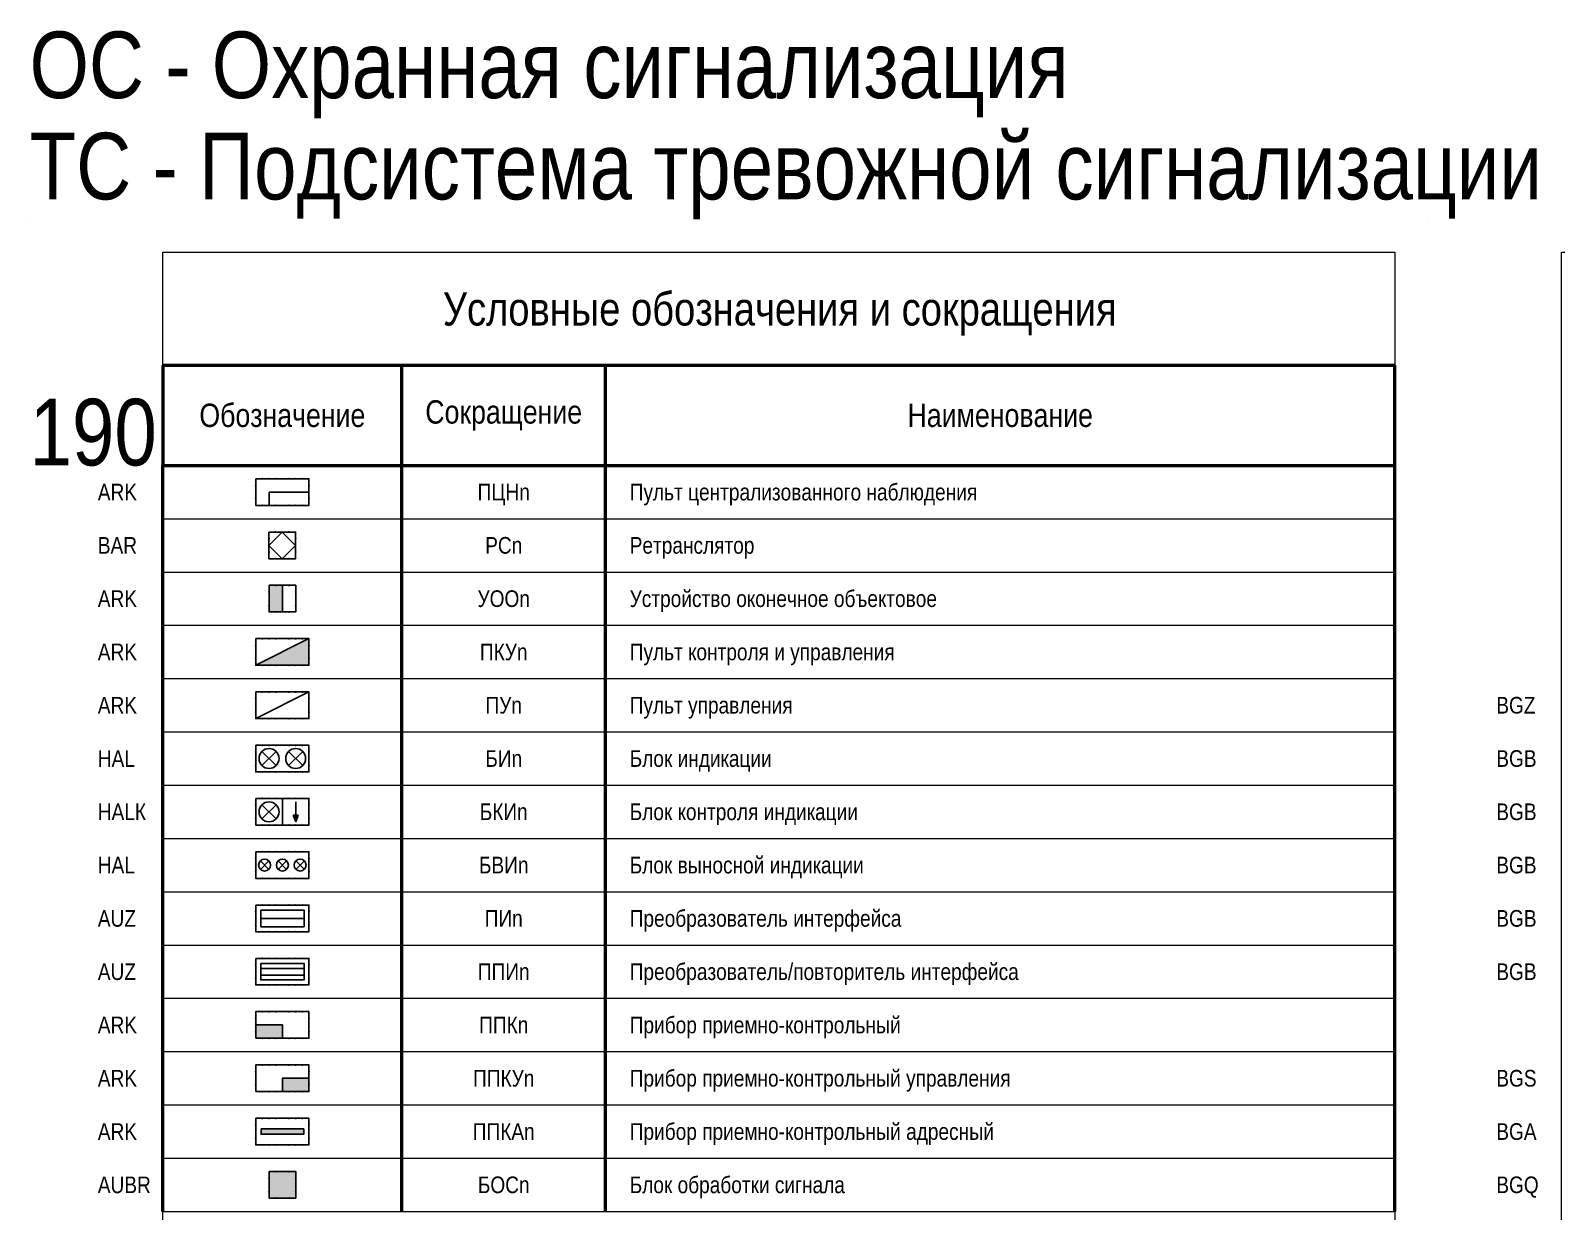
# Model space of a CAD drawing. Header units: millimetres. Extents: x -21000 to 351902, y -261781 to 19312.
# Drawn here: x 147011 to 169926, y -14900 to 2829 of the extents above; entities that cross this region are included whole.
import ezdxf
from ezdxf.enums import TextEntityAlignment as Align

# ---------------------------------------------------------------- set-up
doc = ezdxf.new("R2010")
doc.units = ezdxf.units.MM
doc.header["$MEASUREMENT"] = 0
doc.set_wipeout_variables(frame=1)
doc.linetypes.add('КАБЧЭ', pattern=[15, 12, -3])
for name, color, linetype in [('_АТ-Имя', 7, 'Continuous'), ('_АТ-Спецификация', 7, 'Continuous'), ('_БЛ-Заливка', 7, 'Continuous'), ('_БЛ-Маска', 250, 'Continuous'), ('_БЛ-Рамки', 7, 'Continuous'), ('_ОС', 190, 'Continuous')]:
    doc.layers.add(name, color=color, linetype=linetype)
doc.layers.add('_АТ-Примечания', color=250, linetype='Continuous', plot=False)
doc.layers.add('NOPRINT', color=50, linetype='Continuous', plot=False)
doc.layers.add('_БЛ-Таблицы рамки', color=7, linetype='Continuous', lineweight=0)
doc.styles.add('Arial_Narrow_shtamp', font='ARIALN.TTF')
doc.styles.add('ArialN-2.5', font='ARIALN.TTF', dxfattribs={"height": 2.5})
doc.styles.add('ArialN-250', font='ARIALN.TTF', dxfattribs={"height": 250})
doc.styles.add('ArialN-3.5', font='ARIALN.TTF', dxfattribs={"height": 3.5})
doc.styles.add('ArialN-5', font='ARIALN.TTF', dxfattribs={"height": 5})
doc.styles.add('AT-Шрифт', font='ARIALN.TTF', dxfattribs={"height": 250})

# ---------------------------------------------------------------- blocks, each defined once
blk = doc.blocks.new('*U5')
at = {"layer": '_БЛ-Таблицы рамки', "lineweight": 50}
for points in [[(0, -8), (0, 0)], [(35.87, -8), (35.87, 0)], [(66.47, -8), (66.47, 0)], [(185, -8), (185, 0)]]:
    blk.add_lwpolyline(points, dxfattribs=at)
at = {"layer": '_БЛ-Таблицы рамки', "lineweight": 0}
for points in [[(0, -8), (35.87, -8)], [(35.87, -8), (66.47, -8)], [(66.47, -8), (185, -8)]]:
    blk.add_lwpolyline(points, dxfattribs=at)
at = {"ltscale": 100, "style": 'ArialN-2.5'}
blk.add_attdef('СОКРАЩЕНИЕ_УГО', text='', height=2.5, dxfattribs=at).set_placement((51.17, -4), align=Align.MIDDLE_CENTER)
blk.add_attdef('НАИМЕНОВАНИЕ_УГО', text='', height=2.5, dxfattribs=at).set_placement((70.09, -4), align=Align.MIDDLE_LEFT)
blk = doc.blocks.new('*U2')
at = {"layer": 'NOPRINT', "lineweight": 0}
for points in [[(0, 297), (0, 297), (0, 297), (0, 297)], [(210, 297), (210, 297), (210, 297), (210, 297)], [(20, 292), (205, 292), (205, 5), (20, 5)], [(0, 0), (0, 0), (0, 0), (0, 0)], [(210, 0), (210, 0), (210, 0), (210, 0)]]:
    blk.add_lwpolyline(points, close=True, dxfattribs=at)
for points in [[(205, 60), (202, 60)], [(205, 20), (202, 20)]]:
    blk.add_lwpolyline(points, dxfattribs=at)
at = {"layer": 'NOPRINT', "lineweight": 0, "insert": (194.15, 7.61), "char_height": 2.5, "attachment_point": 5, "style": 'Arial_Narrow_shtamp'}
blk.add_mtext_dynamic_manual_height_columns('Формат А4', width=23.585, gutter_width=12.5, heights=[0], dxfattribs=at)
at = {"layer": 'NOPRINT', "color": 1, "lineweight": 0, "style": 'Arial_Narrow_shtamp'}
blk.add_attdef('N_LISTA', text='', height=2, dxfattribs=at).set_placement((90.17, 7.42), align=Align.MIDDLE_LEFT)
blk = doc.blocks.new('УГО_Заголовок')
at = {"layer": '_БЛ-Таблицы рамки', "lineweight": 50}
for points in [[(185, -17), (0, -17)], [(0, -17), (0, -32)], [(35.87, -32), (35.87, -17)], [(66.47, -32), (66.47, -17)], [(185, -32), (185, -17)], [(0, -32), (185, -32)]]:
    blk.add_lwpolyline(points, dxfattribs=at)
at = {"lineweight": 0, "char_height": 3.5, "attachment_point": 5, "style": 'ArialN-3.5'}
for s, insert, width in [('Обозначение', (17.93, -24.5), 35.866), ('Сокращение', (51.17, -24.5), 30.5993), ('Наименование', (125.73, -24.5), 118.5347)]:
    blk.add_mtext(s, dxfattribs=dict(at, insert=insert, width=width))
at = {"lineweight": -2, "style": 'ArialN-5', "flags": 8}
blk.add_attdef('УОИС_ЗАГОЛОВОК', text='', height=5, dxfattribs=at).set_placement((92.62, -9.5), align=Align.MIDDLE_CENTER)
blk = doc.blocks.new('ПЦНос')
blk.add_wipeout([(0, 4), (8, 4), (8, 0), (0, 0)]).dxf.layer = '_БЛ-Маска'
at = {"color": 0, "linetype": 'ByBlock', "lineweight": -2, "ltscale": 100}
for p, q in [((2, 0), (2, 2)), ((2, 2), (8, 2))]:
    blk.add_line(p, q, dxfattribs=at)
at = {"ltscale": 100}
blk.add_lwpolyline([(0, 4), (8, 4), (8, 0), (0, 0)], close=True, dxfattribs=at)
at = {"color": 0, "linetype": 'ByBlock', "lineweight": -2, "ltscale": 100}
for p in [(0, 3), (1, 4), (2, 4), (3, 4), (5, 4), (6, 4), (7, 4), (8, 3), (0, 1), (8, 1), (1, 0), (2, 0), (3, 0), (5, 0), (6, 0), (7, 0)]:
    blk.add_point(p, dxfattribs=at)
at = {"layer": '_АТ-Имя', "ltscale": 100, "style": 'AT-Шрифт'}
blk.add_attdef('NUMBER', text='', height=2, dxfattribs=at).set_placement((0, 4), align=Align.BOTTOM_LEFT)
at = {"layer": '_АТ-Примечания', "ltscale": 100, "style": 'AT-Шрифт', "flags": 1}
for tag, p in [('ABBREVIATION', (0, 0.5)), ('COMMENT1', (0, 0.04)), ('COMMENT2', (0, -0.42)), ('COMMENT3', (0, -0.88))]:
    blk.add_attdef(tag, p, '', height=0.25, dxfattribs=at)
at = {"layer": '_АТ-Спецификация', "ltscale": 100, "style": 'AT-Шрифт', "flags": 1}
for tag, p in [('CODE', (0, 2.5)), ('NUM', (0, 4)), ('DESCRIPTION', (0, 3.5)), ('NAME', (0, 3)), ('MADEBY', (0, 2)), ('POSITION', (0, 1.5)), ('POSITION2', (0, 1))]:
    blk.add_attdef(tag, p, '', height=0.25, dxfattribs=at)
blk = doc.blocks.new('РСос')
blk.add_wipeout([(-2, 4), (2, 4), (2, 0), (-2, 0)]).dxf.layer = '_БЛ-Маска'
blk.add_lwpolyline([(-2, 4), (2, 4), (2, 0), (-2, 0)], close=True)
at = {"linetype": 'КАБЧЭ', "ltscale": 100000}
blk.add_lwpolyline([(-2, 2), (0, 0), (2, 2), (0, 4)], close=True, dxfattribs=at)
at = {"ltscale": 100}
for p in [(-2, 3), (-1, 4), (1, 4), (2, 3), (-2, 1), (-1, 0), (1, 0), (2, 1)]:
    blk.add_point(p, dxfattribs=at)
at = {"layer": '_АТ-Имя', "ltscale": 100, "style": 'AT-Шрифт'}
blk.add_attdef('NUMBER', text='', height=2, dxfattribs=at).set_placement((0, 4), align=Align.BOTTOM_CENTER)
at = {"layer": '_АТ-Примечания', "ltscale": 100, "style": 'AT-Шрифт', "flags": 1}
for tag, p in [('ABBREVIATION', (-2, 0.5)), ('COMMENT1', (-2, 0.04)), ('COMMENT2', (-2, -0.42)), ('COMMENT3', (-2, -0.88))]:
    blk.add_attdef(tag, p, '', height=0.25, dxfattribs=at)
at = {"layer": '_АТ-Спецификация', "ltscale": 100, "style": 'AT-Шрифт', "flags": 1}
for tag, p in [('CODE', (-2, 2.5)), ('NUM', (-2, 4)), ('DESCRIPTION', (-2, 3.5)), ('NAME', (-2, 3)), ('MADEBY', (-2, 2)), ('POSITION', (-2, 1.5)), ('POSITION2', (-2, 1))]:
    blk.add_attdef(tag, p, '', height=0.25, dxfattribs=at)
blk = doc.blocks.new('УООос')
blk.add_wipeout([(-2, 4), (2, 4), (2, 0), (-2, 0)]).dxf.layer = '_БЛ-Маска'
at = {"layer": '_БЛ-Заливка', "linetype": 'ByBlock', "lineweight": -2, "ltscale": 100}
blk.add_hatch(color=190, dxfattribs=at).paths.add_polyline_path([(0, 4), (-2, 4), (-2, 0), (0, 0)])
at = {"color": 0, "linetype": 'ByBlock', "lineweight": -2}
blk.add_line((0, 4), (0, 0), dxfattribs=at).dxf.unprotected_set("ltscale", 0)
blk.add_lwpolyline([(-2, 4), (2, 4), (2, 0), (-2, 0)], close=True)
at = {"color": 0, "linetype": 'ByBlock', "lineweight": -2, "ltscale": 100}
for p in [(-2, 3), (-1, 4), (1, 4), (2, 3), (-2, 1), (-1, 0), (1, 0), (2, 1)]:
    blk.add_point(p, dxfattribs=at)
at = {"layer": '_АТ-Имя', "ltscale": 100, "style": 'AT-Шрифт'}
blk.add_attdef('NUMBER', text='', height=2, dxfattribs=at).set_placement((0, 4), align=Align.BOTTOM_CENTER)
at = {"layer": '_АТ-Примечания', "ltscale": 100, "style": 'AT-Шрифт', "flags": 1}
for tag, p in [('ABBREVIATION', (-2, 0.5)), ('COMMENT1', (-2, 0.04)), ('COMMENT2', (-2, -0.42)), ('COMMENT3', (-2, -0.88))]:
    blk.add_attdef(tag, p, '', height=0.25, dxfattribs=at)
at = {"layer": '_АТ-Спецификация', "ltscale": 100, "style": 'AT-Шрифт', "flags": 1}
for tag, p in [('CODE', (-2, 2.5)), ('NUM', (-2, 4)), ('DESCRIPTION', (-2, 3.5)), ('NAME', (-2, 3)), ('MADEBY', (-2, 2)), ('POSITION', (-2, 1.5)), ('POSITION2', (-2, 1))]:
    blk.add_attdef(tag, p, '', height=0.25, dxfattribs=at)
blk = doc.blocks.new('ПКУос')
blk.add_wipeout([(0, 4), (8, 4), (8, 0), (0, 0)]).dxf.layer = '_БЛ-Маска'
at = {"layer": '_БЛ-Заливка', "linetype": 'ByBlock', "lineweight": -2, "ltscale": 100}
blk.add_hatch(color=190, dxfattribs=at).paths.add_polyline_path([(8, 4), (0, 0), (8, 0)])
at = {"ltscale": 100}
blk.add_lwpolyline([(0, 4), (8, 4), (8, 0), (0, 0)], close=True, dxfattribs=at)
at = {"color": 0, "linetype": 'ByBlock', "lineweight": -2, "ltscale": 100}
blk.add_lwpolyline([(0, 0), (8, 4)], dxfattribs=at)
for p in [(0, 3), (1, 4), (2, 4), (3, 4), (5, 4), (6, 4), (7, 4), (8, 3), (0, 1), (8, 1), (1, 0), (2, 0), (3, 0), (5, 0), (6, 0), (7, 0)]:
    blk.add_point(p, dxfattribs=at)
at = {"layer": '_АТ-Имя', "ltscale": 100, "style": 'AT-Шрифт'}
blk.add_attdef('NUMBER', text='', height=2, dxfattribs=at).set_placement((0, 4), align=Align.BOTTOM_LEFT)
at = {"layer": '_АТ-Примечания', "ltscale": 100, "style": 'AT-Шрифт', "flags": 1}
for tag, p in [('ABBREVIATION', (0, 0.5)), ('COMMENT1', (0, 0.04)), ('COMMENT2', (0, -0.42)), ('COMMENT3', (0, -0.88))]:
    blk.add_attdef(tag, p, '', height=0.25, dxfattribs=at)
at = {"layer": '_АТ-Спецификация', "ltscale": 100, "style": 'AT-Шрифт', "flags": 1}
for tag, p in [('CODE', (0, 2.5)), ('NUM', (0, 4)), ('DESCRIPTION', (0, 3.5)), ('NAME', (0, 3)), ('MADEBY', (0, 2)), ('POSITION', (0, 1.5)), ('POSITION2', (0, 1))]:
    blk.add_attdef(tag, p, '', height=0.25, dxfattribs=at)
blk = doc.blocks.new('ПУос')
blk.add_wipeout([(0, 4), (8, 4), (8, 0), (0, 0)]).dxf.layer = '_БЛ-Маска'
at = {"ltscale": 100}
blk.add_lwpolyline([(0, 4), (8, 4), (8, 0), (0, 0)], close=True, dxfattribs=at)
at = {"color": 0, "linetype": 'ByBlock', "lineweight": -2, "ltscale": 100}
blk.add_lwpolyline([(0, 0), (8, 4)], dxfattribs=at)
for p in [(0, 3), (1, 4), (2, 4), (3, 4), (5, 4), (6, 4), (7, 4), (8, 3), (0, 1), (8, 1), (1, 0), (2, 0), (3, 0), (5, 0), (6, 0), (7, 0)]:
    blk.add_point(p, dxfattribs=at)
at = {"layer": '_АТ-Имя', "ltscale": 100, "style": 'AT-Шрифт'}
blk.add_attdef('NUMBER', text='', height=2, dxfattribs=at).set_placement((0, 4), align=Align.BOTTOM_LEFT)
at = {"layer": '_АТ-Примечания', "ltscale": 100, "style": 'AT-Шрифт', "flags": 1}
for tag, p in [('ABBREVIATION', (0, 0.5)), ('COMMENT1', (0, 0.04)), ('COMMENT2', (0, -0.42)), ('COMMENT3', (0, -0.88))]:
    blk.add_attdef(tag, p, '', height=0.25, dxfattribs=at)
at = {"layer": '_АТ-Спецификация', "ltscale": 100, "style": 'AT-Шрифт', "flags": 1}
for tag, p in [('CODE', (0, 2.5)), ('NUM', (0, 4)), ('DESCRIPTION', (0, 3.5)), ('NAME', (0, 3)), ('MADEBY', (0, 2)), ('POSITION', (0, 1.5)), ('POSITION2', (0, 1))]:
    blk.add_attdef(tag, p, '', height=0.25, dxfattribs=at)
blk = doc.blocks.new('БИос')
blk.add_wipeout([(0, 4), (8, 4), (8, 0), (0, 0)]).dxf.layer = '_БЛ-Маска'
for p, q in [((0.94, 0.94), (3.06, 3.06)), ((0.94, 3.06), (3.06, 0.94)), ((7.06, 0.94), (4.94, 3.06)), ((7.06, 3.06), (4.94, 0.94))]:
    blk.add_line(p, q)
at = {"ltscale": 100}
blk.add_lwpolyline([(0, 4), (8, 4), (8, 0), (0, 0)], close=True, dxfattribs=at)
for centre in [(2, 2), (6, 2)]:
    blk.add_circle(centre, 1.5)
at = {"linetype": 'ByBlock', "lineweight": -2, "ltscale": 100}
for p in [(0, 3), (1, 4), (2, 4), (3, 4), (5, 4), (6, 4), (7, 4), (8, 3), (0, 1), (1, 0), (3, 0), (5, 0), (6, 0), (7, 0), (8, 1), (2, 0)]:
    blk.add_point(p, dxfattribs=at)
at = {"layer": '_АТ-Имя', "ltscale": 100, "style": 'AT-Шрифт'}
blk.add_attdef('NUMBER', text='', height=2, dxfattribs=at).set_placement((0, 4), align=Align.BOTTOM_LEFT)
at = {"layer": '_АТ-Примечания', "ltscale": 100, "style": 'AT-Шрифт', "flags": 1}
for tag, p in [('ABBREVIATION', (0, 0.5)), ('COMMENT1', (0, 0.04)), ('COMMENT2', (0, -0.42)), ('COMMENT3', (0, -0.88))]:
    blk.add_attdef(tag, p, '', height=0.25, dxfattribs=at)
at = {"layer": '_АТ-Спецификация', "ltscale": 100, "style": 'AT-Шрифт', "flags": 1}
for tag, p in [('CODE', (0, 2.5)), ('NUM', (0, 4)), ('DESCRIPTION', (0, 3.5)), ('NAME', (0, 3)), ('MADEBY', (0, 2)), ('POSITION', (0, 1.5)), ('POSITION2', (0, 1))]:
    blk.add_attdef(tag, p, '', height=0.25, dxfattribs=at)
blk = doc.blocks.new('БКИос')
blk.add_wipeout([(0, 4), (8, 4), (8, 0), (0, 0)]).dxf.layer = '_БЛ-Маска'
at = {"layer": '_БЛ-Заливка'}
h = blk.add_hatch(color=190, dxfattribs=at)
h.dxf.hatch_style = 1
h.paths.add_polyline_path([(6.36, 1.5), (5.64, 1.5), (6, 0.5)])
for p, q in [((0.94, 0.94), (3.06, 3.06)), ((0.94, 3.06), (3.06, 0.94)), ((6, 0.5), (5.64, 1.5)), ((5.64, 1.5), (6.36, 1.5)), ((6, 0.5), (6.36, 1.5))]:
    blk.add_line(p, q)
at = {"ltscale": 100}
for p, q in [((4, 4), (4, 0)), ((6, 3.5), (6, 0.5))]:
    blk.add_line(p, q, dxfattribs=at)
at = {"color": 0, "linetype": 'ByBlock', "lineweight": -2, "ltscale": 100}
blk.add_line((6, 3.5), (6, 1.5), dxfattribs=at)
at = {"linetype": 'ByBlock', "lineweight": -2, "ltscale": 100}
blk.add_line((8, 0), (8, 4), dxfattribs=at)
at = {"ltscale": 100}
blk.add_lwpolyline([(0, 4), (8, 4), (8, 0), (0, 0)], close=True, dxfattribs=at)
blk.add_circle((2, 2), 1.5)
at = {"linetype": 'ByBlock', "lineweight": -2, "ltscale": 100}
for p in [(0, 3), (1, 4), (2, 4), (3, 4), (5, 4), (6, 4), (7, 4), (8, 3), (0, 1), (1, 0), (2, 0), (3, 0), (5, 0), (6, 0), (7, 0), (8, 1)]:
    blk.add_point(p, dxfattribs=at)
at = {"layer": '_АТ-Имя', "ltscale": 100, "style": 'AT-Шрифт'}
blk.add_attdef('NUMBER', text='', height=2, dxfattribs=at).set_placement((0, 4), align=Align.BOTTOM_LEFT)
at = {"layer": '_АТ-Примечания', "ltscale": 100, "style": 'AT-Шрифт', "flags": 1}
for tag, p in [('ABBREVIATION', (0, 0.5)), ('COMMENT1', (0, 0.04)), ('COMMENT2', (0, -0.42)), ('COMMENT3', (0, -0.88))]:
    blk.add_attdef(tag, p, '', height=0.25, dxfattribs=at)
at = {"layer": '_АТ-Спецификация', "ltscale": 100, "style": 'AT-Шрифт', "flags": 1}
for tag, p in [('CODE', (0, 2.5)), ('NUM', (0, 4)), ('DESCRIPTION', (0, 3.5)), ('NAME', (0, 3)), ('MADEBY', (0, 2)), ('POSITION', (0, 1.5)), ('POSITION2', (0, 1))]:
    blk.add_attdef(tag, p, '', height=0.25, dxfattribs=at)
blk = doc.blocks.new('ПИос')
blk.add_wipeout([(0, 4), (8, 4), (8, 0), (0, 0)]).dxf.layer = '_БЛ-Маска'
at = {"ltscale": 100}
blk.add_lwpolyline([(0, 4), (8, 4), (8, 0), (0, 0)], close=True, dxfattribs=at)
at = {"color": 0, "linetype": 'ByBlock', "lineweight": -2, "ltscale": 100}
blk.add_lwpolyline([(0.75, 3.25), (7.25, 3.25), (7.25, 0.75), (0.75, 0.75)], close=True, dxfattribs=at)
blk.add_lwpolyline([(0.75, 2), (7.25, 2)], dxfattribs=at)
for p in [(0, 3), (1, 4), (2, 4), (3, 4), (5, 4), (6, 4), (7, 4), (8, 3), (0, 1), (8, 1), (1, 0), (2, 0), (3, 0), (5, 0), (6, 0), (7, 0)]:
    blk.add_point(p, dxfattribs=at)
at = {"layer": '_АТ-Имя', "ltscale": 100, "style": 'AT-Шрифт'}
blk.add_attdef('NUMBER', text='', height=2, dxfattribs=at).set_placement((0, 4), align=Align.BOTTOM_LEFT)
at = {"layer": '_АТ-Примечания', "ltscale": 100, "style": 'AT-Шрифт', "flags": 1}
for tag, p in [('ABBREVIATION', (0, 0.5)), ('COMMENT1', (0, 0.04)), ('COMMENT2', (0, -0.42)), ('COMMENT3', (0, -0.88))]:
    blk.add_attdef(tag, p, '', height=0.25, dxfattribs=at)
at = {"layer": '_АТ-Спецификация', "ltscale": 100, "style": 'AT-Шрифт', "flags": 1}
for tag, p in [('CODE', (0, 2.5)), ('NUM', (0, 4)), ('DESCRIPTION', (0, 3.5)), ('NAME', (0, 3)), ('MADEBY', (0, 2)), ('POSITION', (0, 1.5)), ('POSITION2', (0, 1))]:
    blk.add_attdef(tag, p, '', height=0.25, dxfattribs=at)
blk = doc.blocks.new('ППИос')
blk.add_wipeout([(0, 4), (8, 4), (8, 0), (0, 0)]).dxf.layer = '_БЛ-Маска'
at = {"ltscale": 100}
for points in [[(0, 4), (8, 4), (8, 0), (0, 0)], [(0.75, 3.25), (7.25, 3.25), (7.25, 0.75), (0.75, 0.75)]]:
    blk.add_lwpolyline(points, close=True, dxfattribs=at)
for points in [[(0.75, 2.5), (7.25, 2.5)], [(0.75, 1.5), (7.25, 1.5)]]:
    blk.add_lwpolyline(points, dxfattribs=at)
at = {"color": 0, "linetype": 'ByBlock', "lineweight": -2, "ltscale": 100}
for p in [(0, 3), (1, 4), (2, 4), (3, 4), (5, 4), (6, 4), (7, 4), (8, 3), (0, 1), (8, 1), (1, 0), (2, 0), (3, 0), (5, 0), (6, 0), (7, 0)]:
    blk.add_point(p, dxfattribs=at)
at = {"layer": '_АТ-Имя', "ltscale": 100, "style": 'AT-Шрифт'}
blk.add_attdef('NUMBER', text='', height=2, dxfattribs=at).set_placement((0, 4), align=Align.BOTTOM_LEFT)
at = {"layer": '_АТ-Примечания', "ltscale": 100, "style": 'AT-Шрифт', "flags": 1}
for tag, p in [('ABBREVIATION', (0, 0.5)), ('COMMENT1', (0, 0.04)), ('COMMENT2', (0, -0.42)), ('COMMENT3', (0, -0.88))]:
    blk.add_attdef(tag, p, '', height=0.25, dxfattribs=at)
at = {"layer": '_АТ-Спецификация', "ltscale": 100, "style": 'AT-Шрифт', "flags": 1}
for tag, p in [('CODE', (0, 2.5)), ('NUM', (0, 4)), ('DESCRIPTION', (0, 3.5)), ('NAME', (0, 3)), ('MADEBY', (0, 2)), ('POSITION', (0, 1.5)), ('POSITION2', (0, 1))]:
    blk.add_attdef(tag, p, '', height=0.25, dxfattribs=at)
blk = doc.blocks.new('ППКос')
blk.add_wipeout([(0, 0), (0, 4), (8, 4), (8, 0)]).dxf.layer = '_БЛ-Маска'
at = {"linetype": 'ByBlock', "lineweight": -2, "ltscale": 100}
blk.add_hatch(color=190, dxfattribs=at).paths.add_polyline_path([(4, 2), (0, 2), (0, 0), (4, 0)])
at = {"color": 0, "linetype": 'ByBlock', "lineweight": -2, "ltscale": 100}
for points in [[(0, 0), (8, 0), (8, 4), (0, 4)], [(0, 0), (4, 0), (4, 2), (0, 2)]]:
    blk.add_lwpolyline(points, close=True, dxfattribs=at)
for p in [(0, 3), (1, 4), (2, 4), (3, 4), (5, 4), (6, 4), (7, 4), (8, 3), (0, 1), (1, 0), (2, 0), (2, 0), (3, 0), (5, 0), (6, 0), (7, 0), (8, 1)]:
    blk.add_point(p, dxfattribs=at)
at = {"layer": '_АТ-Имя', "ltscale": 100, "style": 'AT-Шрифт'}
blk.add_attdef('NUMBER', text='', height=2, dxfattribs=at).set_placement((0, 4), align=Align.BOTTOM_LEFT)
at = {"layer": '_АТ-Примечания', "ltscale": 100, "style": 'AT-Шрифт', "flags": 1}
for tag, p in [('ABBREVIATION', (0, 0.5)), ('COMMENT1', (0, 0.04)), ('COMMENT2', (0, -0.42)), ('COMMENT3', (0, -0.88))]:
    blk.add_attdef(tag, p, '', height=0.25, dxfattribs=at)
at = {"layer": '_АТ-Спецификация', "ltscale": 100, "style": 'AT-Шрифт', "flags": 1}
for tag, p in [('CODE', (0, 2.5)), ('NUM', (0, 4)), ('DESCRIPTION', (0, 3.5)), ('NAME', (0, 3)), ('MADEBY', (0, 2)), ('POSITION', (0, 1.5)), ('POSITION2', (0, 1))]:
    blk.add_attdef(tag, p, '', height=0.25, dxfattribs=at)
blk = doc.blocks.new('ППКУос')
blk.add_wipeout([(0, 0), (0, 4), (8, 4), (8, 0)]).dxf.layer = '_БЛ-Маска'
at = {"layer": '_БЛ-Заливка', "linetype": 'ByBlock', "lineweight": -2, "ltscale": 100}
blk.add_hatch(color=190, dxfattribs=at).paths.add_polyline_path([(4, 2), (8, 2), (8, 0), (4, 0)])
at = {"color": 0, "linetype": 'ByBlock', "lineweight": -2, "ltscale": 100}
for points in [[(0, 0), (8, 0), (8, 4), (0, 4)], [(8, 0), (4, 0), (4, 2), (8, 2)]]:
    blk.add_lwpolyline(points, close=True, dxfattribs=at)
for p in [(0, 3), (1, 4), (2, 4), (3, 4), (5, 4), (6, 4), (7, 4), (8, 3), (0, 1), (1, 0), (2, 0), (3, 0), (5, 0), (6, 0), (7, 0), (8, 1)]:
    blk.add_point(p, dxfattribs=at)
at = {"layer": '_АТ-Имя', "ltscale": 100, "style": 'AT-Шрифт'}
blk.add_attdef('NUMBER', text='', height=2, dxfattribs=at).set_placement((0, 4), align=Align.BOTTOM_LEFT)
at = {"layer": '_АТ-Примечания', "ltscale": 100, "style": 'AT-Шрифт', "flags": 1}
for tag, p in [('ABBREVIATION', (0, 0.5)), ('COMMENT1', (0, 0.04)), ('COMMENT2', (0, -0.42)), ('COMMENT3', (0, -0.88))]:
    blk.add_attdef(tag, p, '', height=0.25, dxfattribs=at)
at = {"layer": '_АТ-Спецификация', "ltscale": 100, "style": 'AT-Шрифт', "flags": 1}
for tag, p in [('CODE', (0, 2.5)), ('NUM', (0, 4)), ('DESCRIPTION', (0, 3.5)), ('NAME', (0, 3)), ('MADEBY', (0, 2)), ('POSITION', (0, 1.5)), ('POSITION2', (0, 1))]:
    blk.add_attdef(tag, p, '', height=0.25, dxfattribs=at)
blk = doc.blocks.new('ППКАос')
blk.add_wipeout([(0, 4), (8, 4), (8, 0), (0, 0)]).dxf.layer = '_БЛ-Маска'
at = {"layer": '_БЛ-Заливка', "linetype": 'ByBlock', "lineweight": -2, "ltscale": 100}
blk.add_hatch(color=190, dxfattribs=at).paths.add_polyline_path([(7.2, 1.6), (7.2, 2.4), (0.8, 2.4), (0.8, 1.6)])
at = {"ltscale": 100}
blk.add_lwpolyline([(0, 4), (8, 4), (8, 0), (0, 0)], close=True, dxfattribs=at)
blk.add_lwpolyline([(0.8, 2.4), (7.2, 2.4), (7.2, 1.6), (0.8, 1.6), (0.8, 2.4)])
at = {"color": 0, "linetype": 'ByBlock', "lineweight": -2, "ltscale": 100}
for p in [(0, 3), (1, 4), (2, 4), (3, 4), (5, 4), (6, 4), (7, 4), (8, 3), (0, 1), (7.2, 2), (8, 1), (1, 0), (2, 0), (3, 0), (5, 0), (6, 0), (7, 0)]:
    blk.add_point(p, dxfattribs=at)
at = {"layer": '_АТ-Имя', "ltscale": 100, "style": 'AT-Шрифт'}
blk.add_attdef('NUMBER', text='', height=2, dxfattribs=at).set_placement((0, 4), align=Align.BOTTOM_LEFT)
at = {"layer": '_АТ-Примечания', "ltscale": 100, "style": 'AT-Шрифт', "flags": 1}
for tag, p in [('ABBREVIATION', (0, 0.5)), ('COMMENT1', (0, 0.04)), ('COMMENT2', (0, -0.42)), ('COMMENT3', (0, -0.88))]:
    blk.add_attdef(tag, p, '', height=0.25, dxfattribs=at)
at = {"layer": '_АТ-Спецификация', "ltscale": 100, "style": 'AT-Шрифт', "flags": 1}
for tag, p in [('CODE', (0, 2.5)), ('NUM', (0, 4)), ('DESCRIPTION', (0, 3.5)), ('NAME', (0, 3)), ('MADEBY', (0, 2)), ('POSITION', (0, 1.5)), ('POSITION2', (0, 1))]:
    blk.add_attdef(tag, p, '', height=0.25, dxfattribs=at)
blk = doc.blocks.new('БОСос')
at = {"layer": '_БЛ-Заливка', "linetype": 'ByBlock', "lineweight": -2, "ltscale": 100}
blk.add_hatch(color=190, dxfattribs=at).paths.add_polyline_path([(2, 4), (-2, 4), (-2, 0), (2, 0)])
blk.add_lwpolyline([(-2, 4), (2, 4), (2, 0), (-2, 0)], close=True)
at = {"color": 0, "linetype": 'ByBlock', "lineweight": -2, "ltscale": 100}
for p in [(-2, 3), (-1, 4), (1, 4), (2, 3), (-2, 1), (-1, 0), (2, 1), (1, 0)]:
    blk.add_point(p, dxfattribs=at)
at = {"layer": '_АТ-Имя', "ltscale": 100, "style": 'AT-Шрифт'}
blk.add_attdef('NUMBER', text='', height=2, dxfattribs=at).set_placement((0, 4), align=Align.BOTTOM_CENTER)
at = {"layer": '_АТ-Примечания', "ltscale": 100, "style": 'AT-Шрифт', "flags": 1}
for tag, p in [('ABBREVIATION', (-2, 0.5)), ('COMMENT1', (-2, 0.04)), ('COMMENT2', (-2, -0.42)), ('COMMENT3', (-2, -0.88))]:
    blk.add_attdef(tag, p, '', height=0.25, dxfattribs=at)
at = {"layer": '_АТ-Спецификация', "ltscale": 100, "style": 'AT-Шрифт', "flags": 1}
for tag, p in [('CODE', (-2, 2.5)), ('NUM', (-2, 4)), ('DESCRIPTION', (-2, 3.5)), ('NAME', (-2, 3)), ('MADEBY', (-2, 2)), ('POSITION', (-2, 1.5)), ('POSITION2', (-2, 1))]:
    blk.add_attdef(tag, p, '', height=0.25, dxfattribs=at)
blk = doc.blocks.new('БВИос')
blk.add_wipeout([(0, 4), (8, 4), (8, 0), (0, 0)]).dxf.layer = '_БЛ-Маска'
for p, q in [((0.7, 1.36), (1.97, 2.64)), ((0.7, 2.64), (1.97, 1.36)), ((3.36, 1.36), (4.64, 2.64)), ((3.36, 2.64), (4.64, 1.36)), ((6.03, 1.36), (7.3, 2.64)), ((6.03, 2.64), (7.3, 1.36))]:
    blk.add_line(p, q)
at = {"ltscale": 100}
blk.add_lwpolyline([(0, 4), (8, 4), (8, 0), (0, 0)], close=True, dxfattribs=at)
for centre in [(1.33, 2), (4, 2), (6.67, 2)]:
    blk.add_circle(centre, 0.9)
at = {"linetype": 'ByBlock', "lineweight": -2, "ltscale": 100}
for p in [(0, 3), (1, 4), (2, 4), (3, 4), (5, 4), (6, 4), (7, 4), (8, 3), (0, 1), (1, 0), (3, 0), (5, 0), (6, 0), (7, 0), (8, 1), (2, 0)]:
    blk.add_point(p, dxfattribs=at)
at = {"layer": '_АТ-Имя', "ltscale": 100, "style": 'AT-Шрифт'}
blk.add_attdef('NUMBER', text='', height=2, dxfattribs=at).set_placement((0, 4), align=Align.BOTTOM_LEFT)
at = {"layer": '_АТ-Примечания', "ltscale": 100, "style": 'AT-Шрифт', "flags": 1}
for tag, p in [('ABBREVIATION', (0, 0.5)), ('COMMENT1', (0, 0.04)), ('COMMENT2', (0, -0.42)), ('COMMENT3', (0, -0.88))]:
    blk.add_attdef(tag, p, '', height=0.25, dxfattribs=at)
at = {"layer": '_АТ-Спецификация', "ltscale": 100, "style": 'AT-Шрифт', "flags": 1}
for tag, p in [('CODE', (0, 2.5)), ('NUM', (0, 4)), ('DESCRIPTION', (0, 3.5)), ('NAME', (0, 3)), ('MADEBY', (0, 2)), ('POSITION', (0, 1.5)), ('POSITION2', (0, 1))]:
    blk.add_attdef(tag, p, '', height=0.25, dxfattribs=at)

msp = doc.modelspace()

# ---------------------------------------------------------------- block references
at = {"color": 6, "lineweight": 0}
ref = msp.add_blockref('УГО_Заголовок', (149000, -500), dxfattribs=dict(at, xscale=100, yscale=100, zscale=100))
ref.add_attrib('УОИС_ЗАГОЛОВОК', 'Условные обозначения и сокращения', dxfattribs={"lineweight": -2, "height": 500, "style": 'ArialN-5'}).set_placement((158262, -1350), align=Align.MIDDLE_CENTER)
at = {"xscale": 100, "yscale": 100, "zscale": 100}
for p, values in [((149000, -3700), {'СОКРАЩЕНИЕ_УГО': 'ПЦНn', 'НАИМЕНОВАНИЕ_УГО': 'Пульт централизованного наблюдения'}), ((149000, -4500), {'СОКРАЩЕНИЕ_УГО': 'РСn', 'НАИМЕНОВАНИЕ_УГО': 'Ретранслятор'}), ((149000, -5300), {'СОКРАЩЕНИЕ_УГО': 'УООn', 'НАИМЕНОВАНИЕ_УГО': 'Устройство оконечное объектовое'}), ((149000, -6100), {'СОКРАЩЕНИЕ_УГО': 'ПКУn', 'НАИМЕНОВАНИЕ_УГО': 'Пульт контроля и управления'}), ((149000, -6900), {'СОКРАЩЕНИЕ_УГО': 'ПУn', 'НАИМЕНОВАНИЕ_УГО': 'Пульт управления'}), ((149000, -7700), {'СОКРАЩЕНИЕ_УГО': 'БИn', 'НАИМЕНОВАНИЕ_УГО': 'Блок индикации'}), ((149000, -8500), {'СОКРАЩЕНИЕ_УГО': 'БКИn', 'НАИМЕНОВАНИЕ_УГО': 'Блок контроля индикации'}), ((149000, -9300), {'СОКРАЩЕНИЕ_УГО': 'БВИn', 'НАИМЕНОВАНИЕ_УГО': 'Блок выносной индикации'}), ((149000, -10100), {'СОКРАЩЕНИЕ_УГО': 'ПИn', 'НАИМЕНОВАНИЕ_УГО': 'Преобразователь интерфейса'}), ((149000, -10900), {'СОКРАЩЕНИЕ_УГО': 'ППИn', 'НАИМЕНОВАНИЕ_УГО': 'Преобразователь/повторитель интерфейса'}), ((149000, -11700), {'СОКРАЩЕНИЕ_УГО': 'ППКn', 'НАИМЕНОВАНИЕ_УГО': 'Прибор приемно-контрольный'}), ((149000, -12500), {'СОКРАЩЕНИЕ_УГО': 'ППКУn', 'НАИМЕНОВАНИЕ_УГО': 'Прибор приемно-контрольный управления'}), ((149000, -13300), {'СОКРАЩЕНИЕ_УГО': 'ППКАn', 'НАИМЕНОВАНИЕ_УГО': 'Прибор приемно-контрольный адресный'}), ((149000, -14100), {'СОКРАЩЕНИЕ_УГО': 'БОСn', 'НАИМЕНОВАНИЕ_УГО': 'Блок обработки сигнала'})]:
    msp.add_blockref('*U5', p, dxfattribs=at).add_auto_attribs(values)
at = {"layer": '_БЛ-Рамки', "ltscale": 100, "xscale": 100, "yscale": 100, "zscale": 100}
for p in [(147000, -29700), (168000, -29700)]:
    msp.add_blockref('*U2', p, dxfattribs=at).add_auto_attribs({'N_LISTA': '1'})
at = {"layer": '_ОС', "ltscale": 100, "xscale": 100, "yscale": 100, "zscale": 0.1}
msp.add_blockref('БОСос', (150793, -14700), dxfattribs=at)

# ---------------------------------------------------------------- texts
at = {"color": 3, "style": 'ArialN-250'}
for s, p in [('ARK', (148022, -4100, -900)), ('BAR', (148022, -4900, -900)), ('ARK', (148022, -5700, -900)), ('ARK', (148022, -6500, -900)), ('ARK', (148022, -7300, -900)), ('BGB', (169022, -8100, -900)), ('BGB', (169022, -8900, -900)), ('BGB', (169022, -9700, -900)), ('BGB', (169022, -10500, -900)), ('BGB', (169022, -11300, -900)), ('ARK', (148022, -12100, -900)), ('ARK', (148022, -12900, -900)), ('ARK', (148022, -13700, -900)), ('BGA', (169022, -13700, -900)), ('BGQ', (169022, -14500, -900))]:
    msp.add_text(s, height=250, dxfattribs=at).set_placement(p, align=Align.MIDDLE_LEFT)
at = {"style": 'ArialN-250'}
for s, p in [('BGZ', (169022, -7300, -900)), ('HAL', (148022, -8100, -900)), ('HALК', (148022, -8900, -900)), ('HAL', (148022, -9700, -900)), ('AUZ', (148022, -10500, -900)), ('AUZ', (148022, -11300, -900)), ('BGS', (169022, -12900, -900)), ('AUBR', (148022, -14500, -900))]:
    msp.add_text(s, height=250, dxfattribs=at).set_placement(p, align=Align.MIDDLE_LEFT)
at = {"layer": '_ОС', "color": 190, "style": 'AT-Шрифт'}
for s, p in [('ОС - Охранная сигнализация', (146997, 1814, -900)), ('190', (146997, -3700, -900))]:
    msp.add_text(s, height=1000, dxfattribs=at).set_placement(p)
at = {"layer": '_ОС', "color": 1, "style": 'AT-Шрифт'}
msp.add_text('ТС - Подсистема тревожной сигнализации', height=1000, dxfattribs=at).set_placement((146997, 294, -900))

# ---------------------------------------------------------------- next in the draw order: block references
at = {"layer": '_ОС', "ltscale": 100, "xscale": 100, "yscale": 100, "zscale": 0.1}
for name, p in [('ПЦНос', (150393, -4300)), ('РСос', (150792, -5100)), ('УООос', (150793, -5900)), ('ПКУос', (150393, -6700)), ('ПУос', (150393, -7500)), ('БИос', (150393, -8300)), ('БКИос', (150393, -9100)), ('БВИос', (150393, -9900)), ('ПИос', (150393, -10700)), ('ППИос', (150393, -11500)), ('ППКос', (150393, -12300)), ('ППКУос', (150393, -13100)), ('ППКАос', (150393, -13900))]:
    msp.add_blockref(name, p, dxfattribs=at)

doc.saveas('drawing.dxf')
